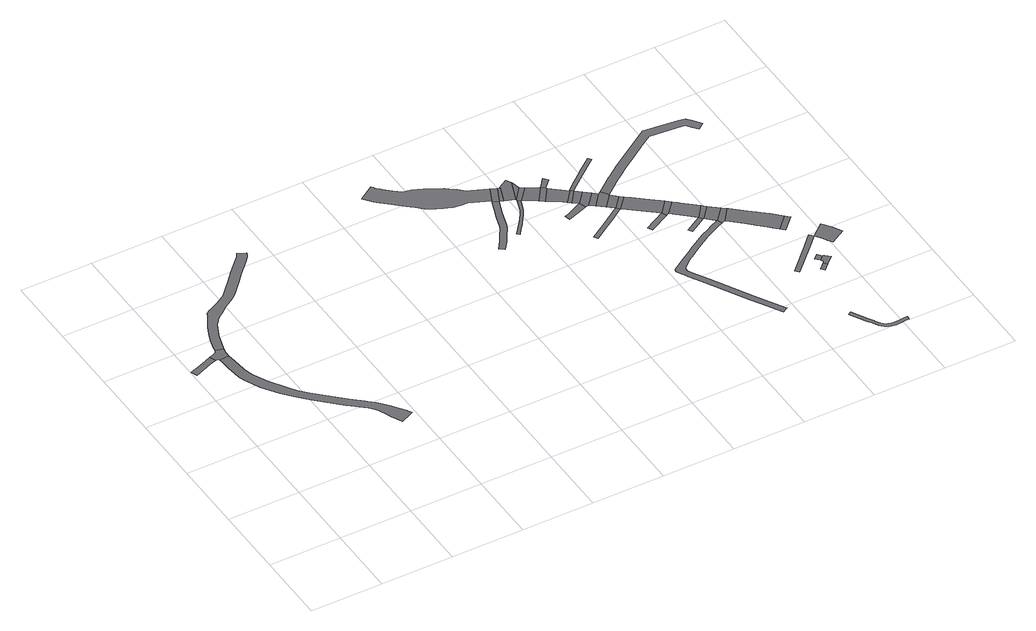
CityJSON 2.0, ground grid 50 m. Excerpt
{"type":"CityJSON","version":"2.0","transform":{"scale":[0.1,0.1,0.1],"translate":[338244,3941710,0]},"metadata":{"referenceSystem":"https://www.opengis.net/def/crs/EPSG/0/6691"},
"CityObjects":{
"road1":{"type":"Road","attributes":{"RoadStructureAttribute.sectionType":"1"},"geometry":[{"type":"MultiSurface","lod":"1","boundaries":[[[0,1,2,3,4,5]]]}]},
"road2":{"type":"Road","geometry":[{"type":"MultiSurface","lod":"1","boundaries":[[[6,7,8,9,10,11,12,13,14,15,16,0,5,17,18,19,20,21]]]}]},
"road3":{"type":"Road","attributes":{"RoadStructureAttribute.sectionType":"1"},"geometry":[{"type":"MultiSurface","lod":"1","boundaries":[[[20,22,23,24,25,26,27,28,29,30,31,32,33,34,35,36,37,38,39,40,41,42,43,44,45,46,47,48,49,50,51,52,53,54,55,56,57,58,59,60,61,62,63,64,65,21]]]}]},
"road4":{"type":"Road","attributes":{"RoadStructureAttribute.sectionType":"1"},"geometry":[{"type":"MultiSurface","lod":"1","boundaries":[[[66,67,68,69,70,71,72,73,74,75,76,77,78,79,80,81,82,83,84,85,86,87,88,89,90,91,92,93,94,95,96,97,98,99,100,101,102,103,104,105,106,12,11]]]}]},
"road5":{"type":"Road","attributes":{"function":"3","RoadStructureAttribute.sectionType":"1"},"geometry":[{"type":"MultiSurface","lod":"1","boundaries":[[[107,108,109,110,111,112,113,114,115,116,117,118,119,120,121,122,123,124,125,126,127,128,129,130,131,132,133,134,135,136,137,138,139,140]]]}]},
"road6":{"type":"Road","attributes":{"RoadStructureAttribute.sectionType":"1"},"geometry":[{"type":"MultiSurface","lod":"1","boundaries":[[[141,142,143,144,145,146,147,148,149,150,151,152,153,154,155,156,157,158,159,160,161]]]}]},
"road7":{"type":"Road","attributes":{"RoadStructureAttribute.sectionType":"1"},"geometry":[{"type":"MultiSurface","lod":"1","boundaries":[[[162,163,164,165,166,167,168,169,170,171,172,173,174,175,176,177]]]}]},
"road8":{"type":"Road","geometry":[{"type":"MultiSurface","lod":"1","boundaries":[[[125,124,161,160,178]]]}]},
"road9":{"type":"Road","attributes":{"function":"3","RoadStructureAttribute.sectionType":"1"},"geometry":[{"type":"MultiSurface","lod":"1","boundaries":[[[179,178,160,180]]]}]},
"road10":{"type":"Road","geometry":[{"type":"MultiSurface","lod":"1","boundaries":[[[181,182,183,184,179,180,185]]]}]},
"road11":{"type":"Road","attributes":{"RoadStructureAttribute.sectionType":"1"},"geometry":[{"type":"MultiSurface","lod":"1","boundaries":[[[186,187,188,189,181,185]]]}]},
"road12":{"type":"Road","geometry":[{"type":"MultiSurface","lod":"1","boundaries":[[[176,190,191,187,186,192,193,177]]]}]},
"road13":{"type":"Road","attributes":{"function":"3","RoadStructureAttribute.sectionType":"1"},"geometry":[{"type":"MultiSurface","lod":"1","boundaries":[[[194,191,190,195,196,197]]]}]},
"road14":{"type":"Road","geometry":[{"type":"MultiSurface","lod":"1","boundaries":[[[197,196,198,199,200,201]]]}]},
"road15":{"type":"Road","attributes":{"RoadStructureAttribute.sectionType":"1"},"geometry":[{"type":"MultiSurface","lod":"1","boundaries":[[[202,203,204,205,206,207]]]}]},
"road16":{"type":"Road","attributes":{"function":"3","RoadStructureAttribute.sectionType":"1"},"geometry":[{"type":"MultiSurface","lod":"1","boundaries":[[[208,209,210,199,198]]]}]},
"road17":{"type":"Road","attributes":{"RoadStructureAttribute.sectionType":"1"},"geometry":[{"type":"MultiSurface","lod":"1","boundaries":[[[211,212,213,214,215,216,217,218]]]}]},
"road18":{"type":"Road","geometry":[{"type":"MultiSurface","lod":"1","boundaries":[[[200,219,220,221,222,201]]]}]},
"road19":{"type":"Road","geometry":[{"type":"MultiSurface","lod":"1","boundaries":[[[223,210,209,224,225]]]}]},
"road20":{"type":"Road","attributes":{"function":"3","RoadStructureAttribute.sectionType":"1"},"geometry":[{"type":"MultiSurface","lod":"1","boundaries":[[[224,202,226,225]]]}]},
"road21":{"type":"Road","geometry":[{"type":"MultiSurface","lod":"1","boundaries":[[[227,228,229,226,202,207]]]}]},
"road22":{"type":"Road","attributes":{"function":"3","RoadStructureAttribute.sectionType":"1"},"geometry":[{"type":"MultiSurface","lod":"1","boundaries":[[[227,230,231,228]]]}]},
"road23":{"type":"Road","attributes":{"RoadStructureAttribute.sectionType":"1"},"geometry":[{"type":"MultiSurface","lod":"1","boundaries":[[[232,233,234,235,236,237,238,239,240,241,242,243,244,245,246,247,248,249,250,251,252,253,254,255,256,257,258,259,260,261,262,263,264,265,266]]]}]},
"road24":{"type":"Road","geometry":[{"type":"MultiSurface","lod":"1","boundaries":[[[267,268,231,230,269,270,271]]]}]},
"road25":{"type":"Road","attributes":{"function":"3","RoadStructureAttribute.sectionType":"1"},"geometry":[{"type":"MultiSurface","lod":"1","boundaries":[[[270,269,211,272]]]}]},
"road26":{"type":"Road","geometry":[{"type":"MultiSurface","lod":"1","boundaries":[[[211,218,273,272]]]}]},
"road27":{"type":"Road","attributes":{"RoadStructureAttribute.sectionType":"1"},"geometry":[{"type":"MultiSurface","lod":"1","boundaries":[[[274,275,276,277,278,279]]]}]},
"road28":{"type":"Road","attributes":{"RoadStructureAttribute.sectionType":"1"},"geometry":[{"type":"MultiSurface","lod":"1","boundaries":[[[280,281,282,283,284,285,286,287,288,223,225]]]}]},
"road29":{"type":"Road","attributes":{"function":"3","RoadStructureAttribute.sectionType":"1"},"geometry":[{"type":"MultiSurface","lod":"1","boundaries":[[[289,290,291,279,292,293,294,295,273,218]]]}]},
"road30":{"type":"Road","geometry":[{"type":"MultiSurface","lod":"1","boundaries":[[[278,296,297,292,279]]]}]},
"road31":{"type":"Road","attributes":{"RoadStructureAttribute.sectionType":"1"},"geometry":[{"type":"MultiSurface","lod":"1","boundaries":[[[298,299,300,301]]]}]},
"road32":{"type":"Road","attributes":{"function":"3","RoadStructureAttribute.sectionType":"1"},"geometry":[{"type":"MultiSurface","lod":"1","boundaries":[[[302,303,304,305,306,297,296,307,301]]]}]},
"road33":{"type":"Road","geometry":[{"type":"MultiSurface","lod":"1","boundaries":[[[308,309,302,301,300,310]]]}]},
"road34":{"type":"Road","attributes":{"RoadStructureAttribute.sectionType":"1"},"geometry":[{"type":"MultiSurface","lod":"1","boundaries":[[[311,312,313,314,315,316,317,318,319,320,321,322,323,324,325,326,327,328,329,330,331,332,333,334,335,336,337,338,339,340,341,342]]]}]},
"road35":{"type":"Road","attributes":{"function":"3","RoadStructureAttribute.sectionType":"1"},"geometry":[{"type":"MultiSurface","lod":"1","boundaries":[[[343,266,344,308,310]]]}]},
"road36":{"type":"Road","geometry":[{"type":"MultiSurface","lod":"1","boundaries":[[[265,345,346,347,348,344,266]]]}]},
"road37":{"type":"Road","attributes":{"RoadStructureAttribute.sectionType":"1"},"geometry":[{"type":"MultiSurface","lod":"1","boundaries":[[[349,350,351,352]]]}]},
"road38":{"type":"Road","geometry":[{"type":"MultiSurface","lod":"1","boundaries":[[[353,354,355,356]]]}]},
"road39":{"type":"Road","attributes":{"function":"3","RoadStructureAttribute.sectionType":"1"},"geometry":[{"type":"MultiSurface","lod":"1","boundaries":[[[357,358,359,360,361,362,347,346,363,364,365,366,367,368,369,370]]]}]},
"road40":{"type":"Road","attributes":{"RoadStructureAttribute.sectionType":"1"},"geometry":[{"type":"MultiSurface","lod":"1","boundaries":[[[371,372,373,374,375,376,377,378,379,380,381,267,271,382,383,384,385,386,387,388,389,390,391]]]}]},
"road41":{"type":"Road","geometry":[{"type":"MultiSurface","lod":"1","boundaries":[[[392,393,394,356,355,395,396,397,398,349,352]]]}]},
"road42":{"type":"Road","attributes":{"RoadStructureAttribute.sectionType":"1"},"geometry":[{"type":"MultiSurface","lod":"1","boundaries":[[[399,400,401,402,403,404,405,406,407,408,409,410,411,404,412]]]}]},
"road43":{"type":"Road","geometry":[{"type":"MultiSurface","lod":"1","boundaries":[[[370,413,414,357]]]}]}
},
"vertices":[
[176,1867,0],[110,1841,0],[8,1805,0],[25,1763,0],[144,1810,0],[193,1826,0],
[284,1835,0],[284,1847,0],[284,1856,0],[285,1862,0],[288,1880,0],[292,1896,0],[237,1909,0],[231,1899,0],[226,1891,0],[217,1884,0],[205,1879,0],[204,1827,0],[210,1826,0],[213,1824,0],[217,1817,0],[285,1823,0],
[220,1795,0],[224,1720,0],[231,1663,0],[237,1621,0],[251,1574,0],[259,1557,0],[299,1467,0],[375,1357,0],[430,1291,0],[486,1232,0],[524,1195,0],[667,1056,0],[667,1055,0],[773,964,0],[784,954,0],[812,913,0],[825,886,0],[832,869,0],[847,829,0],[887,748,0],[961,785,0],[963,786,0],[980,795,0],[964,821,0],[961,824,0],[961,825,0],[926,876,0],[900,914,0],[865,957,0],[837,990,0],[796,1024,0],[783,1035,0],[707,1100,0],[662,1144,0],[530,1274,0],[478,1331,0],[439,1384,0],[367,1499,0],[321,1590,0],[317,1598,0],[306,1637,0],[300,1673,0],[294,1726,0],[287,1796,0],
[296,1908,0],[325,2005,0],[331,2023,0],[372,2109,0],[398,2144,0],[400,2146,0],[431,2173,0],[449,2186,0],[502,2227,0],[557,2263,0],[595,2291,0],[608,2304,0],[677,2376,0],[684,2384,0],[743,2449,0],[831,2539,0],[844,2555,0],[852,2565,0],[863,2582,0],[873,2603,0],[815,2630,0],[806,2614,0],[799,2603,0],[782,2582,0],[695,2494,0],[693,2491,0],[629,2420,0],[604,2395,0],[553,2341,0],[530,2322,0],[469,2285,0],[421,2261,0],[398,2252,0],[391,2246,0],[374,2233,0],[362,2211,0],[338,2168,0],[310,2121,0],[285,2069,0],[263,2009,0],[244,1940,0],
[1786,2622,0],[1811,2595,0],[1849,2558,0],[1898,2516,0],[1954,2465,0],[1977,2444,0],[1991,2433,0],[2003,2423,0],[2016,2409,0],[2046,2390,0],[2078,2369,0],[2122,2349,0],[2143,2341,0],[2175,2328,0],[2226,2324,0],[2276,2321,0],[2344,2292,0],[2411,2263,0],[2458,2364,0],[2456,2365,0],[2321,2424,0],[2279,2463,0],[2262,2478,0],[2219,2512,0],[2110,2572,0],[2041,2598,0],[1985,2610,0],[1933,2651,0],[1901,2684,0],[1878,2706,0],[1861,2725,0],[1850,2738,0],[1840,2752,0],[1733,2682,0],
[2404,2245,0],[2383,2188,0],[2358,2119,0],[2331,2032,0],[2321,2010,0],[2291,1961,0],[2286,1953,0],[2260,1909,0],[2216,1851,0],[2250,1825,0],[2294,1883,0],[2297,1887,0],[2315,1918,0],[2323,1931,0],[2359,1990,0],[2372,2017,0],[2398,2105,0],[2406,2127,0],[2443,2227,0],[2448,2236,0],[2407,2252,0],
[2540,2169,0],[2515,2098,0],[2494,2061,0],[2453,2004,0],[2451,2001,0],[2384,1917,0],[2400,1904,0],[2424,1934,0],[2461,1982,0],[2467,1989,0],[2510,2051,0],[2515,2058,0],[2533,2089,0],[2560,2163,0],[2564,2173,0],[2544,2181,0],
[2499,2345,0],
[2515,2338,0],[2473,2226,0],
[2600,2351,0],[2582,2383,0],[2518,2346,0],[2519,2339,0],[2544,2200,0],
[2547,2199,0],[2618,2287,0],[2614,2295,0],[2607,2332,0],
[2568,2173,0],[2645,2265,0],[2547,2196,0],[2547,2186,0],
[2654,2258,0],[2583,2167,0],[2658,2115,0],[2727,2215,0],
[2690,2093,0],[2758,2192,0],[2757,2198,0],[2731,2220,0],
[2861,1970,0],[2754,1920,0],[2724,1906,0],[2732,1869,0],[2827,1903,0],[2878,1921,0],
[2781,2031,0],[2802,2014,0],[2870,2103,0],
[3031,1820,0],[2930,1754,0],[2901,1734,0],[2774,1652,0],[2791,1627,0],[2901,1699,0],[2947,1729,0],[3051,1798,0],
[2812,2254,0],[2787,2287,0],[2778,2276,0],[2745,2236,0],
[2873,2106,0],[2823,1999,0],[2890,2087,0],
[2930,2055,0],
[2898,1928,0],[2975,2017,0],[2952,2037,0],
[2934,1899,0],[3007,1989,0],
[3438,1371,0],[3420,1363,0],[3415,1360,0],[3357,1334,0],[3257,1271,0],[3247,1265,0],[3210,1241,0],[3141,1197,0],[3050,1135,0],[3043,1118,0],[3054,1096,0],[3081,1046,0],[3081,1039,0],[3111,990,0],[3146,931,0],[3301,657,0],[3336,596,0],[3419,455,0],[3454,476,0],[3456,477,0],[3455,478,0],[3338,679,0],[3183,953,0],[3118,1061,0],[3109,1084,0],[3108,1094,0],[3108,1109,0],[3112,1117,0],[3165,1165,0],[3216,1197,0],[3259,1225,0],[3377,1299,0],[3492,1358,0],[3519,1368,0],[3506,1403,0],
[3023,1997,0],[3014,1990,0],[2985,1858,0],[3058,1944,0],[3060,1949,0],
[3103,1905,0],
[3126,1885,0],
[3197,1609,0],[3163,1591,0],[3104,1559,0],[3120,1528,0],[3265,1602,0],[3248,1636,0],
[2928,2120,0],[3008,2188,0],[3010,2190,0],[3135,2289,0],[3119,2309,0],[3017,2229,0],[2993,2210,0],[2985,2203,0],[2910,2140,0],
[3085,1772,0],[3129,1735,0],[3177,1697,0],[3321,1723,0],[3248,1784,0],[3201,1822,0],[3159,1858,0],
[3280,1610,0],[3354,1695,0],
[3307,1414,0],[3322,1389,0],[3438,1459,0],[3422,1485,0],
[3490,1575,0],[3451,1609,0],[3391,1663,0],[3379,1673,0],[3375,1677,0],[3300,1593,0],
[3518,1551,0],[3515,1553,0],[3444,1463,0],
[4046,34,0],[4023,32,0],[3990,29,0],[3965,28,0],[3949,27,0],[3935,28,0],[3925,30,0],[3913,35,0],[3898,43,0],[3886,55,0],[3876,66,0],[3854,101,0],[3853,104,0],[3840,122,0],[3830,142,0],[3772,246,0],[3750,234,0],[3809,128,0],[3819,109,0],[3820,107,0],[3833,88,0],[3856,51,0],[3868,37,0],[3883,23,0],[3903,12,0],[3918,6,0],[3932,3,0],[3949,2,0],[3966,3,0],[3992,4,0],[4025,7,0],[4048,9,0],
[3500,1409,0],[3584,1496,0],
[3535,1375,0],[3542,1376,0],[3612,1472,0],[3604,1479,0],
[3861,727,0],[3818,687,0],[3838,667,0],[3880,707,0],
[3865,817,0],[3835,789,0],[3861,762,0],[3890,789,0],
[3880,1231,0],[3815,1295,0],[3771,1334,0],[3754,1349,0],[3710,1389,0],[3619,1466,0],[3550,1369,0],[3637,1291,0],[3679,1252,0],[3691,1241,0],[3725,1209,0],[3730,1204,0],[3764,1171,0],[3794,1142,0],
[3893,2237,0],[3852,2291,0],[3825,2326,0],[3779,2333,0],[3621,2351,0],[3541,2360,0],[3448,2302,0],[3343,2232,0],[3240,2162,0],[3150,2096,0],[3139,2089,0],[3176,2041,0],[3203,2061,0],[3275,2113,0],[3375,2181,0],[3480,2253,0],[3549,2298,0],[3769,2275,0],[3792,2271,0],[3820,2235,0],[3849,2200,0],
[3933,756,0],[3903,789,0],[3897,788,0],[3867,755,0],[3869,750,0],[3869,741,0],[3867,735,0],
[3903,986,0],[3836,918,0],[3671,753,0],[3695,729,0],[3863,897,0],[3943,977,0],[3977,928,0],[3993,899,0],[4013,867,0],[4117,929,0],[4098,961,0],[4079,993,0],[4036,1054,0],[3919,1001,0],
[3820,1114,0],[3911,1203,0]
]}
